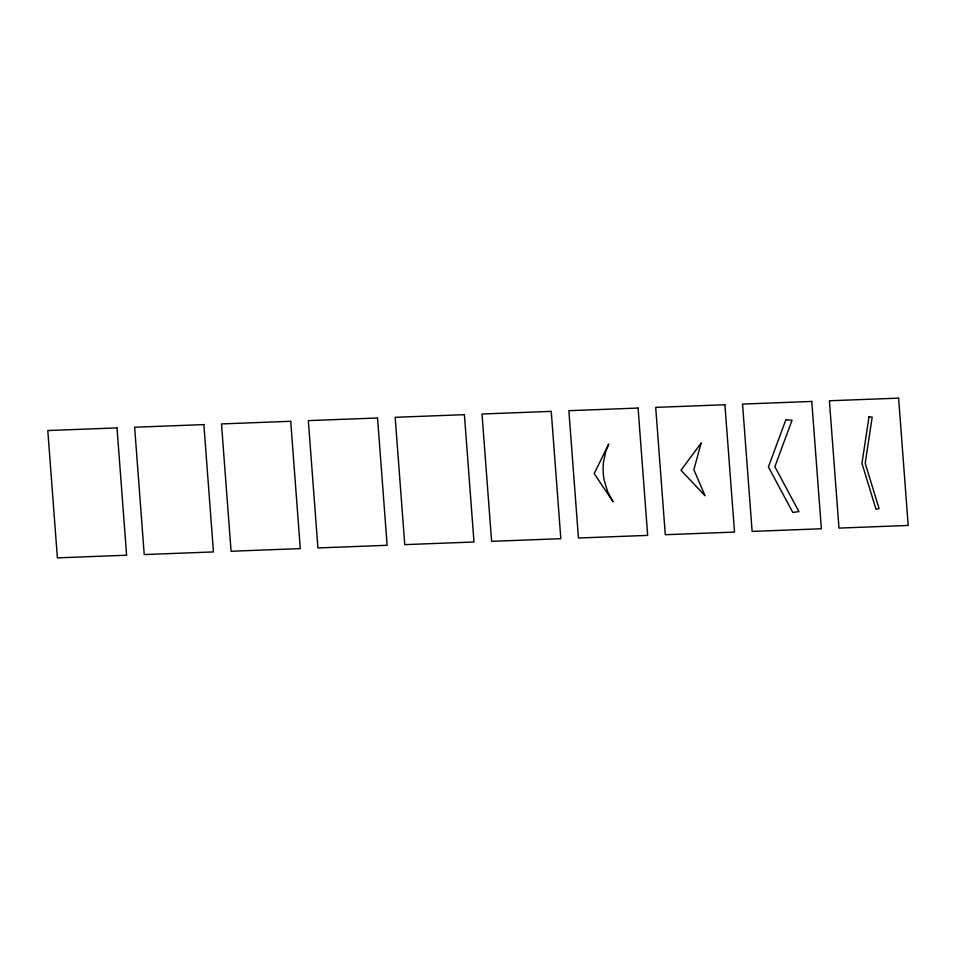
<?xml version="1.0" encoding="UTF-8"?>
<svg xmlns="http://www.w3.org/2000/svg" width="956" height="956" viewBox="0 0 956 956"><rect width="100%" height="100%" fill="white"/><g stroke="black" fill="none" stroke-linecap="round" stroke-linejoin="round"><path stroke-width="1.43" d="M603.499 461.963L603.188 465.703A70.469 64.422 9 0 0 604.312 480.725L607.646 491.635L613.071 501.804L594.202 473.579L608.721 444.074L605.901 451.005L603.499 461.963M869.028 416.661L861.965 463.373L875.995 509.285L879.066 508.568L865.216 463.254L872.183 417.139L869.028 416.661M701.107 443.094L693.877 469.778L705.074 495.758L680.971 470.268L701.107 443.094M785.832 419.827L768.421 466.934L792.799 512.452L798.929 511.615L774.862 466.695L792.046 420.198L785.832 419.827M117.014 427.906L47.8 430.547L57.384 557.862L126.61 555.233L117.014 427.906M203.867 424.595L134.641 427.236L144.225 554.564L213.451 551.923L203.867 424.595M290.708 421.285L221.493 423.926L231.077 551.254L300.292 548.613L290.708 421.285M377.548 417.987L308.334 420.616L317.918 547.943L387.132 545.302L377.548 417.987M464.401 414.677L395.175 417.306L404.758 544.633L473.985 541.992L464.401 414.677M551.242 411.367L482.015 414.008L491.599 541.323L560.825 538.694L551.242 411.367M638.082 408.057L568.868 410.698L578.452 538.013L647.666 535.384L638.082 408.057M724.923 404.747L655.708 407.387L665.292 534.715L734.507 532.074L724.923 404.747M811.775 401.436L742.549 404.077L752.133 531.405L821.359 528.764L811.775 401.436M898.616 398.138L829.39 400.767L838.986 528.094L908.2 525.453L898.616 398.138"/></g></svg>
